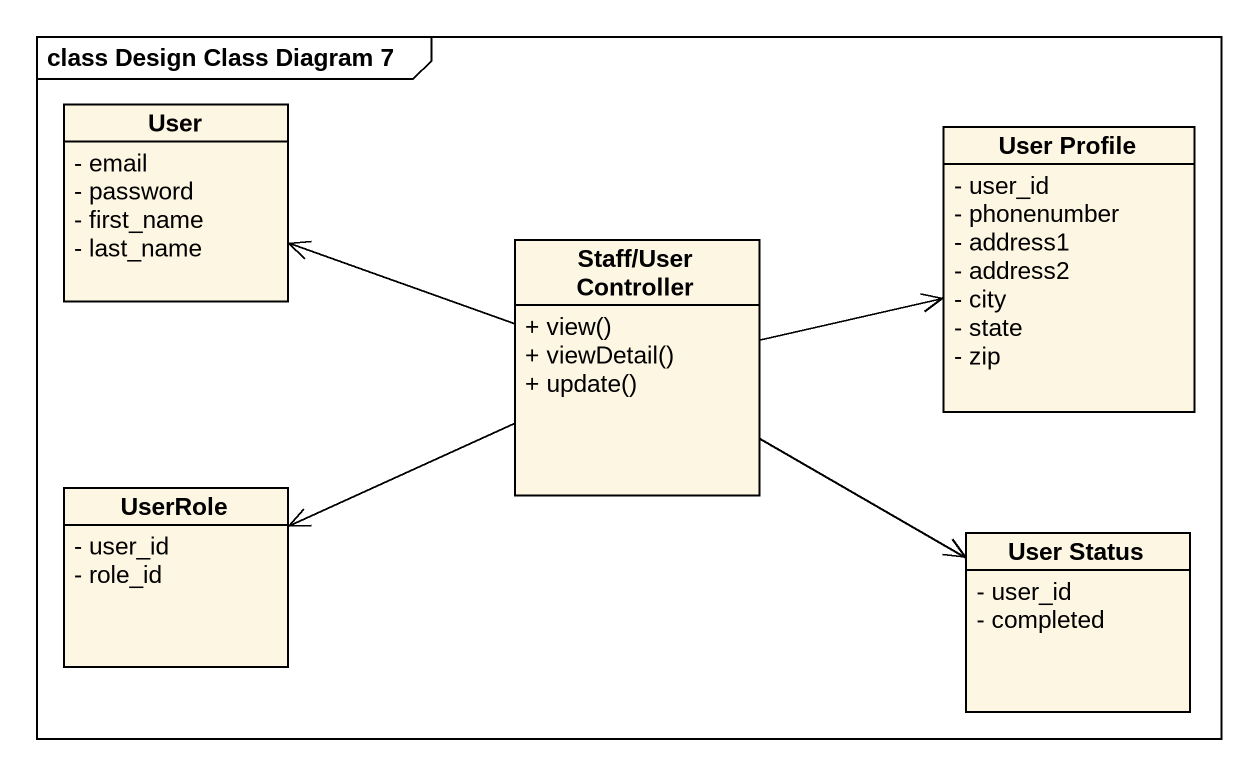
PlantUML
@startuml
mainframe class Design Class Diagram 7
hide circle
hide empty members
skinparam classAttributeIconSize 0
class User {
  - email
  - password
  - first_name
  - last_name
}
class "User Profile" as User_Profile {
  - user_id
  - phonenumber
  - address1
  - address2
  - city
  - state
  - zip
}
class "Staff/User Controller" as Staff_User_Controller {
  + view()
  + viewDetail()
  + update()
}
class UserRole {
  - user_id
  - role_id
}
class "User Status" as User_Status {
  - user_id
  - completed
}
Staff_User_Controller -left-> User
Staff_User_Controller -right-> User_Profile
Staff_User_Controller -left-> UserRole
Staff_User_Controller -right-> User_Status
@enduml
